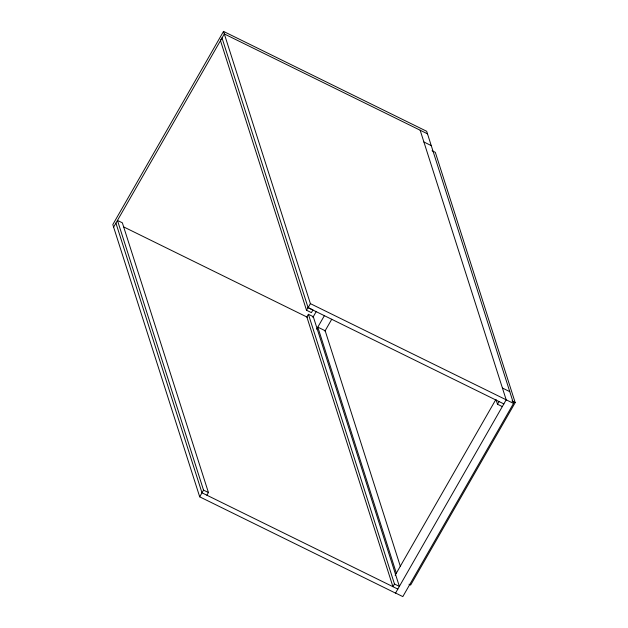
<?xml version="1.0" encoding="UTF-8"?>
<svg xmlns="http://www.w3.org/2000/svg" width="628" height="628" viewBox="0 0 628 628"><rect width="100%" height="100%" fill="white"/><g stroke="black" fill="none" stroke-linecap="round" stroke-linejoin="round"><path stroke-width="0.94" d="M395.483 592.989L402.823 596.6L513.531 403.419L426.687 131.291L223.513 31.4L112.804 224.581L199.696 496.827L395.522 593.115L506.184 399.808M113.613 227.116L224.322 33.936L427.495 133.827M306.511 310.232L308.05 307.547L312.948 309.957L311.409 312.642L306.511 310.232L220.436 40.522L221.974 37.837L308.089 307.673L503.923 403.953M199.696 496.827L203.535 490.123L117.46 220.412L122.358 222.814L208.433 492.533L206.895 495.209M308.089 307.673L310.397 303.646L223.513 31.4M308.395 314.283L306.856 316.967L392.932 586.678L394.47 583.993L308.395 314.283L313.286 316.693L399.369 586.403L394.47 583.993M312.862 317.446L316.276 311.488M316.614 329.221L324.417 315.601M324.935 331.129L331.765 319.212M395.138 575.256L495.602 399.95M502.384 406.638L497.486 404.228L499.025 401.551M432.056 150.744L435.322 152.345L515.196 402.611L410.641 585.06L409.009 584.26M423.908 141.991L431.255 145.602M502.431 388.033L509.771 391.644M511.93 401.009L515.196 402.611M310.397 303.646L513.531 403.419M123.826 226.983L307.359 317.219M203.535 490.123L208.433 492.533M397.83 589.088L201.996 492.807L115.921 223.097M420.148 130.216L506.223 399.926M495.994 399.565L497.486 404.228M400.405 566.527L325.163 330.736L317.815 327.125L396.339 573.168"/></g></svg>
